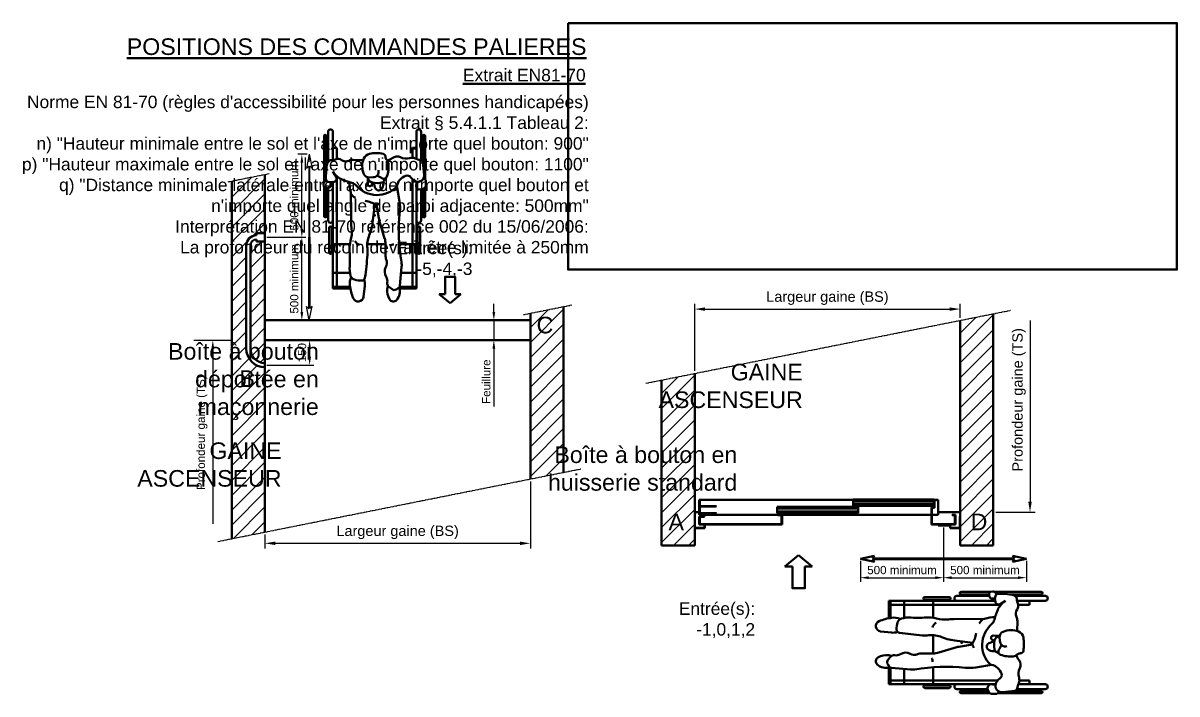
# Model space of a CAD drawing. Header units: millimetres. Extents: x -113 to 79205, y -11371 to 28902.
# Drawn here: x 20620 to 27575, y -11371 to -7330 of the extents above; entities that cross this region are included whole.
import ezdxf

# ---------------------------------------------------------------- set-up
doc = ezdxf.new("R2010")
doc.units = ezdxf.units.MM
doc.linetypes.add('AM_ISO02W050', pattern=[7.5, 6, -1.5])
doc.linetypes.add('AM_ISO08W050', pattern=[18, 12, -1.5, 3, -1.5])
for name, color, linetype, lineweight in [('AM_0', 7, 'Continuous', 50), ('AM_1', 14, 'Continuous', 50), ('AM_5', 3, 'Continuous', 25), ('AM_7', 4, 'AM_ISO08W050', 25), ('AM_8', 1, 'Continuous', 25), ('Cadre', 7, 'Continuous', 50), ('LDCar-AM_0', 7, 'Continuous', 50), ('LDCar-AM_3', 6, 'AM_ISO02W050', 25), ('LDCar-AM_8', 1, 'Continuous', 25), ('LDElectricalComponents-AM_0', 7, 'Continuous', 50), ('LDHallButton-AM_0', 7, 'Continuous', 50), ('LDHallButton-AM_6', 2, 'Continuous', 35), ('LDShaft-AM_0', 7, 'Continuous', 50), ('LDShaft-AM_6', 2, 'Continuous', 35)]:
    doc.layers.add(name, color=color, linetype=linetype, lineweight=lineweight)
doc.styles.add('LD', font='ARIALUNI.TTF')
doc.styles.get("Standard").update_dxf_attribs({"font": 'ARIALUNI.TTF'})
doc.dimstyles.new('seb$0', dxfattribs={"dimscale": 10, "dimtxt": 2.5, "dimasz": 2.5, "dimexe": 1.25, "dimexo": 0.625, "dimgap": 1, "dimtad": 1, "dimdec": 0, "dimtxsty": 'Standard', "dimcen": 2.5, "dimadec": 0, "dimazin": 0, "dimtfac": 1, "dimtdec": 0, "dimtmove": 0, "dimatfit": 3, "dimfxl": 1, "dimarcsym": 0})
pattern_1 = [(45, (-32982.353, -12499.8), (-44.90128, 44.90128), [])]

# ---------------------------------------------------------------- blocks, each defined once
blk = doc.blocks.new('*D609')
at = {"layer": 'AM_5', "color": 0, "lineweight": -2, "transparency": 16777216}
for p, q in [((26167.6, -10368.5), (26167.6, -10695.5)), ((26667.6, -10569.8), (26667.6, -10695.5)), ((26217.6, -10670.5), (26617.6, -10670.5))]:
    blk.add_line(p, q, dxfattribs=at)
at = {"layer": 'AM_5', "color": 0, "transparency": 16777216}
for points in [[(26217.6, -10662.1), (26217.6, -10678.8), (26167.6, -10670.5)], [(26617.6, -10662.1), (26617.6, -10678.8), (26667.6, -10670.5)]]:
    blk.add_solid(points, dxfattribs=at)
at = {"layer": 'Defpoints', "color": 0, "transparency": 16777216}
for p in [(26167.6, -10356), (26667.6, -10557.3), (26667.6, -10670.5)]:
    blk.add_point(p, dxfattribs=at)
at = {"layer": 'AM_5', "color": 0, "transparency": 16777216, "insert": (26417.6, -10624.9), "char_height": 50, "attachment_point": 5}
blk.add_mtext('500 minimum', dxfattribs=at)
blk = doc.blocks.new('Double fleche 500')
h = blk.add_hatch(color=256)
h.paths.add_polyline_path([(-416.2, -17.6), (-428.4, -2.5), (0, -2.5), (428.4, -2.5), (416.2, -17.6), (500, 0), (416.2, 17.6), (428.4, 2.5), (0, 2.5), (-428.4, 2.5), (-416.2, 17.6), (-500, 0)])
edge = h.paths.add_edge_path(flags=17)
edge.add_line((-416.2, -17.6), (-428.4, -2.5))
edge.add_line((-500, 0), (-416.2, -17.6))
edge.add_line((-500, 0), (-416.2, 17.6))
edge.add_line((-416.2, 17.6), (-428.4, 2.5))
edge.add_line((-428.4, 2.5), (0, 2.5))
edge.add_line((0, 2.5), (0, -2.5))
edge.add_line((0, -2.5), (-428.4, -2.5))
edge = h.paths.add_edge_path(flags=17)
edge.add_line((0, 2.5), (0, -2.5))
edge.add_line((428.4, 2.5), (0, 2.5))
edge.add_line((416.2, 17.6), (428.4, 2.5))
edge.add_line((500, 0), (416.2, 17.6))
edge.add_line((500, 0), (416.2, -17.6))
edge.add_line((416.2, -17.6), (428.4, -2.5))
edge.add_line((0, -2.5), (428.4, -2.5))
for p, q in [((-500, 0), (-416.2, 17.6)), ((-500, 0), (-416.2, -17.6)), ((-416.2, 17.6), (-428.4, 2.5)), ((500, 0), (416.2, 17.6)), ((416.2, 17.6), (428.4, 2.5)), ((500, 0), (416.2, -17.6)), ((-416.2, -17.6), (-428.4, -2.5)), ((416.2, -17.6), (428.4, -2.5))]:
    blk.add_line(p, q)
for points in [[(-428.4, 2.5), (0, 2.5), (0, -2.5), (-428.4, -2.5)], [(428.4, 2.5), (0, 2.5), (0, -2.5), (428.4, -2.5)]]:
    blk.add_lwpolyline(points)
blk = doc.blocks.new('*D610')
at = {"layer": 'AM_5', "color": 0, "lineweight": -2, "transparency": 16777216}
for p, q in [((26167.6, -10368.5), (26167.6, -10695.5)), ((25667.6, -10569.8), (25667.6, -10695.5)), ((25717.6, -10670.5), (26117.6, -10670.5))]:
    blk.add_line(p, q, dxfattribs=at)
at = {"layer": 'AM_5', "color": 0, "transparency": 16777216}
for points in [[(25717.6, -10662.1), (25717.6, -10678.8), (25667.6, -10670.5)], [(26117.6, -10662.1), (26117.6, -10678.8), (26167.6, -10670.5)]]:
    blk.add_solid(points, dxfattribs=at)
at = {"layer": 'Defpoints', "color": 0, "transparency": 16777216}
for p in [(26167.6, -10356), (25667.6, -10557.3), (26167.6, -10670.5)]:
    blk.add_point(p, dxfattribs=at)
at = {"layer": 'AM_5', "color": 0, "transparency": 16777216, "insert": (25917.6, -10624.9), "char_height": 50, "attachment_point": 5}
blk.add_mtext('500 minimum', dxfattribs=at)
blk = doc.blocks.new('*D611')
at = {"layer": 'AM_5', "color": 0, "lineweight": -2, "transparency": 16777216}
for p, q in [((24668.1, -9424.6), (24668.1, -9021.4)), ((26268.1, -9104.8), (26268.1, -9021.4)), ((24730.6, -9052.6), (26205.6, -9052.6))]:
    blk.add_line(p, q, dxfattribs=at)
at = {"layer": 'AM_5', "color": 0, "transparency": 16777216}
for points in [[(24730.6, -9042.2), (24730.6, -9063), (24668.1, -9052.6)], [(26205.6, -9042.2), (26205.6, -9063), (26268.1, -9052.6)]]:
    blk.add_solid(points, dxfattribs=at)
at = {"layer": 'Defpoints', "color": 0, "transparency": 16777216}
for p in [(26268.1, -9052.6), (26268.1, -9120.5), (24668.1, -9440.2)]:
    blk.add_point(p, dxfattribs=at)
at = {"layer": 'AM_5', "color": 0, "transparency": 16777216, "insert": (25468.1, -8986.7), "char_height": 62.5, "attachment_point": 5}
blk.add_mtext('Largeur gaine (BS)', dxfattribs=at)
blk = doc.blocks.new('*D612')
at = {"layer": 'AM_5', "color": 0, "lineweight": -2, "transparency": 16777216}
for p, q in [((26689.2, -9120.5), (26689.2, -10213.5)), ((26483.7, -10276), (26720.5, -10276))]:
    blk.add_line(p, q, dxfattribs=at)
at = {"layer": 'AM_5', "color": 0, "transparency": 16777216}
blk.add_solid([(26678.8, -10213.5), (26699.6, -10213.5), (26689.2, -10276)], dxfattribs=at)
at = {"layer": 'Defpoints', "color": 0, "transparency": 16777216}
for p in [(26268.1, -9120.5), (26468.1, -10276), (26689.2, -10276)]:
    blk.add_point(p, dxfattribs=at)
at = {"layer": 'AM_5', "color": 0, "transparency": 16777216, "insert": (26623.3, -9598.9), "char_height": 62.5, "attachment_point": 5, "rotation": 90}
blk.add_mtext('Profondeur gaine (TS)', dxfattribs=at)
blk = doc.blocks.new('_NONE')
blk = doc.blocks.new('LD_20100929091327_00000094')
at = {"layer": 'LDHallButton-AM_0'}
for p, q in [((32.5, 0), (-32.5, 0)), ((-32.5, 0), (-32.5, -5)), ((32.5, -5), (32.5, 0)), ((-32.5, -5), (32.5, -5))]:
    blk.add_line(p, q, dxfattribs=at)
blk = doc.blocks.new('LD_20100929091327_00000095')
at = {"layer": 'LDShaft-AM_0'}
for p, q in [((-976, 50), (-977, 50)), ((-977, 50), (-977, -20.5)), ((-976, -19.5), (-976, 50)), ((-916, 0), (-917, 0)), ((-917, 0), (-917, -19.5)), ((-916, -20.5), (-916, 0)), ((563, 0), (562, 0)), ((562, 0), (562, -20.5)), ((563, -19.5), (563, 0)), ((623, 50), (622, 50)), ((622, 50), (622, -19.5)), ((623, -20.5), (623, 50)), ((-977, -20.5), (-916, -20.5)), ((-917, -19.5), (-976, -19.5)), ((562, -20.5), (623, -20.5)), ((622, -19.5), (563, -19.5))]:
    blk.add_line(p, q, dxfattribs=at)
blk = doc.blocks.new('A$C35B1187E')
at = {"color": 0, "linetype": 'ByBlock'}
for p, q in [((15.6, 628.1), (198.7, 628.1)), ((15.6, 596.9), (189.6, 596.9)), ((42.2, 653.7), (320.3, 653.7)), ((42.2, 638.1), (211.4, 638.1)), ((118.3, 571.9), (118.3, 596.9)), ((293, 647), (212.8, 638.3)), ((358, 658.8), (335.2, 658.6)), ((340, 596.9), (359.1, 596.9)), ((370.6, 596.9), (1022.8, 596.9)), ((372.6, 653.7), (557.8, 653.7)), ((384.1, 638.1), (557.8, 638.1)), ((386.6, 628.1), (584.4, 628.1)), ((633.3, 621), (791.5, 621)), ((633.3, 604), (791.5, 604)), ((737.5, 596.9), (737.5, 487.6)), ((922.8, 498.9), (922.8, 596.9)), ((1011, 490), (1011, 596.9)), ((1022.8, 489.8), (1022.8, 596.9)), ((118.3, 571.9), (182.8, 571.9)), ((321.2, 571.9), (1022.8, 571.9)), ((362.5, 471.6), (463.2, 488.8)), ((1004.8, 491.6), (883, 502.5)), ((1029.4, 466.8), (1019.5, 482.6)), ((313.6, 399), (332.9, 388.5)), ((345.5, 351.4), (342.5, 374.6)), ((701, 393.2), (598.8, 362.1)), ((737.5, 398.6), (737.5, 281.5)), ((805.2, 398.3), (737.7, 398.6)), ((1027.6, 440.9), (1009, 418.7)), ((309.5, 294.1), (308.2, 318.5)), ((343, 317.3), (357, 310.6)), ((345.6, 349.7), (344.4, 326.2)), ((481.8, 330.4), (600.6, 315.6)), ((485, 341.1), (571.5, 355.7)), ((197, 255.4), (195.6, 189.9)), ((308, 281.8), (322, 289.8)), ((315, 285.8), (350.5, 284.4)), ((1075.3, 257.5), (1004.8, 265.2)), ((406.5, 176.6), (601.5, 177.7)), ((737.5, 169.6), (737.5, 60.6)), ((922.8, 170.6), (922.8, 60.6)), ((1011, 170.6), (1011, 60.6)), ((1022.8, 172.7), (1022.8, 60.6)), ((118.3, 85.6), (190.4, 85.6)), ((118.3, 85.6), (118.3, 60.6)), ((271.3, 60.7), (305.5, 81.2)), ((288.3, 70.9), (310.7, 98.6)), ((292.2, 75.8), (292.2, 73.3)), ((300.2, 85.6), (1022.8, 85.6)), ((15.6, 60.6), (198, 60.6)), ((15.6, 29.4), (211.3, 29.4)), ((42.2, 19.4), (247.1, 19.4)), ((42.2, 3.7), (342.3, 3.7)), ((344, 2.4), (335.8, 8.5)), ((338.6, 60.6), (1022.8, 60.6)), ((367.5, 2.8), (353.9, 0.2)), ((370.2, 3.7), (557.8, 3.7)), ((376.3, 29.4), (584.4, 29.4)), ((377.2, 19.4), (557.8, 19.4)), ((633.3, 53.5), (791.5, 53.5)), ((633.3, 36.5), (791.5, 36.5))]:
    blk.add_line(p, q, dxfattribs=at)
for centre, radius, start, end in [((15.6, 612.5), 15.6, 90, 270), ((42.2, 645.9), 7.81, 90, 270), ((20.2, 660.3), 180.9, 337.14854, 348.55295), ((214.7, 620.9), 17.5, 96.17376, 168.55295), ((297.3, 607.5), 39.7, 338.14341, 96.17376), ((335.4, 633.1), 25.6, 90.37342, 154.09629), ((349.5, 561.8), 36.3, 74.40904, 113.68288), ((358.2, 635.9), 22.9, 50.99819, 90.37342), ((364.8, 616.6), 20.6, 254.40904, 336.70713), ((348.3, 623.7), 38.6, 336.70713, 50.99819), ((557.8, 645.9), 7.81, 270, 90), ((584.4, 612.5), 15.6, 270, 90), ((633.3, 612.5), 8.5, 90, 270), ((791.5, 612.5), 8.5, 270, 90), ((106.9, 530.7), 81.4, 333.51661, 16.56944), ((236.3, 569.2), 53.6, 157.14854, 196.56944), ((323.6, 538), 27.2, 124.54853, 199.94441), ((382.9, 559.5), 90.2, 199.94441, 256.94517), ((267.5, 619.5), 71.8, 304.54853, 338.14341), ((224.1, 472.3), 49.5, 153.51661, 217.52221), ((246.1, 344.3), 176.1, 310.66122, 46.68578), ((503.9, 250.2), 242, 84.16195, 99.68494), ((652.7, 1705.2), 1220.5, 264.16195, 279.48946), ((765.5, 447.8), 25.2, 169.37709, 225.31336), ((872.8, 388.1), 114.8, 84.89292, 99.48946), ((1003.1, 472.4), 19.3, 32.09613, 84.89292), ((1040, 407.4), 84.2, 47.16594, 107.40343), ((1010.6, 455.1), 22.1, 320.06925, 32.09613), ((1078.3, 448.7), 27.9, 299.17313, 47.16594), ((402.5, 340.3), 249.4, 170.21672, 190.04427), ((174.8, 379.5), 18.4, 90.95353, 170.21672), ((174, 432.4), 34.5, 270.95353, 311.32895), ((92.3, 371.1), 116.6, 19.72567, 37.52221), ((226.6, 372.6), 45.1, 96.4099, 131.32895), ((241.3, 241.4), 177.1, 69.58637, 96.4099), ((623.6, 191.3), 360.4, 149.17006, 154.88479), ((295.5, 387.1), 21.7, 329.17006, 69.58637), ((324, 372.2), 18.6, 7.52313, 61.37121), ((337.7, 277.3), 108, 68.46799, 90.23807), ((368.5, 355.2), 24.2, 297.29496, 68.46799), ((737.2, 274.4), 124.3, 89.74606, 106.94451), ((805.6, 499.7), 101.4, 269.74606, 290.12721), ((858.8, 354.6), 53.2, 61.11069, 110.12721), ((914.7, 455.9), 62.5, 241.11069, 302.08467), ((976.5, 357.4), 53.8, 79.8776, 122.08467), ((990.3, 434.3), 24.4, 259.8776, 320.06925), ((1028, 450.2), 40.4, 237.72186, 264.89343), ((1034.8, 526.6), 117.1, 264.89343, 299.17313), ((206.7, 305.6), 50.5, 190.04427, 248.13351), ((272.4, 318.5), 35.8, 360, 105.43766), ((299.9, 328.5), 44.5, 299.72508, 357.10578), ((338.4, 413.4), 89.7, 273.70757, 297.29496), ((336.3, 350.2), 9.29, 357.10578, 7.52313), ((351, 298.2), 13.8, 267.82718, 64.23101), ((637.7, 241), 179.7, 147.27401, 171.21954), ((642, 420.2), 175.8, 199.37032, 207.81627), ((535.2, 570.8), 218.1, 279.57559, 286.94451), ((562.7, 10.5), 307.5, 67.38792, 85.66797), ((237.1, 381.2), 132.1, 248.13351, 292.37391), ((273.7, 292.2), 35.8, 292.37391, 3.03449), ((746.5, 452), 170.8, 247.38792, 276.05598), ((693.1, 245.9), 51, 298.693, 344.33584), ((789.1, 50.6), 232.9, 85.58298, 96.05598), ((633.6, -1962.7), 2252.1, 81.83902, 85.58298), ((950.2, 245), 21.9, 1.28805, 81.83902), ((995.2, 177.2), 88.5, 83.76268, 109.54927), ((820.5, 242.1), 151.6, 343.48227, 1.28805), ((1071.5, 223.2), 34.5, 291.96917, 83.76268), ((251.4, 188.7), 55.8, 178.71911, 206.46299), ((160.6, 143.4), 45.6, 323.1315, 26.46299), ((-83.3, 291.3), 440.2, 335.81716, 345.64405), ((336.3, 391.9), 226.4, 270.56983, 288.07444), ((397.2, 168.4), 55.8, 130.66122, 165.64405), ((389.5, 226.1), 54.6, 295.10488, 338.82747), ((599.9, 468.2), 290.5, 270.31203, 277.44931), ((663, -13.8), 195.6, 74.16987, 97.44931), ((768.6, 358.7), 191.6, 254.16987, 274.49755), ((835.5, -492.5), 662.3, 86.30243, 94.49755), ((890.8, 362.8), 194.8, 266.30243, 284.83546), ((931.5, 209.2), 35.9, 284.83546, 343.48227), ((991.1, 257.7), 89.1, 242.65292, 278.26104), ((953.7, 515.3), 349.5, 278.26104, 291.96917), ((227.2, 93.5), 37.6, 143.1315, 205.21489), ((143.7, 54.2), 54.6, 356.22682, 25.21489), ((316.4, 63), 21.3, 14.35284, 121.02908), ((266.4, 134.3), 56.9, 321.10071, 335.81716), ((15.6, 45), 15.6, 90, 270), ((42.2, 11.5), 7.81, 90, 270), ((219.2, 49.2), 21, 176.22682, 235.4123), ((246, 88.1), 68.3, 235.4123, 263.54568), ((329, 821.9), 806.7, 263.54568, 269.2953), ((319.3, 33.7), 18.4, 269.2953, 346.28905), ((342.3, 17.3), 11, 166.41853, 233.80498), ((259.1, 48.4), 80.4, 346.28905, 14.35284), ((355.1, 69.8), 24.1, 229.48939, 277.82653), ((351.5, 12.7), 12.8, 233.80498, 280.69904), ((360.2, 32.8), 13.2, 37.77997, 97.82653), ((365.8, 11.9), 9.34, 280.69904, 334.40644), ((345.7, 21.5), 31.5, 334.40644, 37.77997), ((557.8, 11.5), 7.81, 270, 90), ((584.4, 45), 15.6, 270, 90), ((633.3, 45), 8.5, 90, 270), ((791.5, 45), 8.5, 270, 90)]:
    blk.add_arc(centre, radius, start, end, dxfattribs=at)
blk = doc.blocks.new('*D613')
at = {"layer": 'AM_5', "color": 0, "lineweight": -2, "transparency": 16777216}
for p, q in [((23677.5, -10091.6), (23677.5, -10494.8)), ((22077.5, -10411.3), (22077.5, -10494.8)), ((22140, -10463.5), (23615, -10463.5))]:
    blk.add_line(p, q, dxfattribs=at)
at = {"layer": 'AM_5', "color": 0, "transparency": 16777216}
for points in [[(22140, -10453.1), (22140, -10474), (22077.5, -10463.5)], [(23615, -10453.1), (23615, -10474), (23677.5, -10463.5)]]:
    blk.add_solid(points, dxfattribs=at)
at = {"layer": 'Defpoints', "color": 0, "transparency": 16777216}
for p in [(23677.5, -10075.9), (22077.5, -10395.7), (23677.5, -10463.5)]:
    blk.add_point(p, dxfattribs=at)
at = {"layer": 'AM_5', "color": 0, "transparency": 16777216, "insert": (22877.5, -10397.6), "char_height": 62.5, "attachment_point": 5}
blk.add_mtext('Largeur gaine (BS)', dxfattribs=at)
blk = doc.blocks.new('*D605')
at = {"layer": 'AM_5', "color": 0, "lineweight": -2, "transparency": 16777216}
for p, q in [((22090, -9240.1), (22372.1, -9240.1)), ((22347.1, -9290.1), (22347.1, -9340.1)), ((22090, -9390.1), (22372.1, -9390.1))]:
    blk.add_line(p, q, dxfattribs=at)
at = {"layer": 'AM_5', "color": 0, "transparency": 16777216}
for points in [[(22338.8, -9290.1), (22355.4, -9290.1), (22347.1, -9240.1)], [(22338.8, -9340.1), (22355.4, -9340.1), (22347.1, -9390.1)]]:
    blk.add_solid(points, dxfattribs=at)
at = {"layer": 'Defpoints', "color": 0, "transparency": 16777216}
for p in [(22077.5, -9240.1), (22077.5, -9390.1), (22347.1, -9390.1)]:
    blk.add_point(p, dxfattribs=at)
at = {"layer": 'AM_5', "color": 0, "transparency": 16777216, "insert": (22301.5, -9315.1), "char_height": 50, "attachment_point": 5, "rotation": 90}
blk.add_mtext('150', dxfattribs=at)
blk = doc.blocks.new('*D606')
at = {"layer": 'AM_5', "color": 0, "lineweight": -2, "transparency": 16777216}
for p, q in [((23457.6, -9070.1), (23457.6, -9020.1)), ((23526.4, -9120.1), (23432.6, -9120.1)), ((23457.6, -9120.1), (23457.6, -9240.1)), ((23526.4, -9240.1), (23432.6, -9240.1)), ((23457.6, -9290.1), (23457.6, -9639.7))]:
    blk.add_line(p, q, dxfattribs=at)
at = {"layer": 'AM_5', "color": 0, "transparency": 16777216}
for points in [[(23449.2, -9070.1), (23465.9, -9070.1), (23457.6, -9120.1)], [(23449.2, -9290.1), (23465.9, -9290.1), (23457.6, -9240.1)]]:
    blk.add_solid(points, dxfattribs=at)
at = {"layer": 'Defpoints', "color": 0, "transparency": 16777216}
for p in [(23538.9, -9120.1), (23457.6, -9240.1), (23538.9, -9240.1)]:
    blk.add_point(p, dxfattribs=at)
at = {"layer": 'AM_5', "color": 0, "transparency": 16777216, "insert": (23412.1, -9489.9), "char_height": 50, "attachment_point": 5, "rotation": 90}
blk.add_mtext('Feuillure', dxfattribs=at)
blk = doc.blocks.new('*D607')
at = {"layer": 'AM_5', "color": 0, "lineweight": -2, "transparency": 16777216}
for p, q in [((22090, -8620.1), (22325.2, -8620.1)), ((22300.2, -9070.1), (22300.2, -8670.1)), ((22332.5, -9120.1), (22275.2, -9120.1))]:
    blk.add_line(p, q, dxfattribs=at)
at = {"layer": 'AM_5', "color": 0, "transparency": 16777216}
for points in [[(22291.9, -8670.1), (22308.6, -8670.1), (22300.2, -8620.1)], [(22291.9, -9070.1), (22308.6, -9070.1), (22300.2, -9120.1)]]:
    blk.add_solid(points, dxfattribs=at)
at = {"layer": 'Defpoints', "color": 0, "transparency": 16777216}
for p in [(22077.5, -8620.1), (22300.2, -8620.1), (22345, -9120.1)]:
    blk.add_point(p, dxfattribs=at)
at = {"layer": 'AM_5', "color": 0, "transparency": 16777216, "insert": (22254.7, -8870.1), "char_height": 50, "attachment_point": 5, "rotation": 90}
blk.add_mtext('500 minimum', dxfattribs=at)
blk = doc.blocks.new('*D608')
at = {"layer": 'AM_5', "color": 0, "lineweight": -2, "transparency": 16777216}
for p, q in [((22332.5, -8120.1), (22275.2, -8120.1)), ((22300.2, -8570.1), (22300.2, -8170.1)), ((22090, -8620.1), (22325.2, -8620.1))]:
    blk.add_line(p, q, dxfattribs=at)
at = {"layer": 'AM_5', "color": 0, "transparency": 16777216}
for points in [[(22291.9, -8170.1), (22308.6, -8170.1), (22300.2, -8120.1)], [(22291.9, -8570.1), (22308.6, -8570.1), (22300.2, -8620.1)]]:
    blk.add_solid(points, dxfattribs=at)
at = {"layer": 'Defpoints', "color": 0, "transparency": 16777216}
for p in [(22300.2, -8120.1), (22345, -8120.1), (22077.5, -8620.1)]:
    blk.add_point(p, dxfattribs=at)
at = {"layer": 'AM_5', "color": 0, "transparency": 16777216, "insert": (22254.7, -8370.1), "char_height": 50, "attachment_point": 5, "rotation": 90}
blk.add_mtext('500 minimum', dxfattribs=at)
blk = doc.blocks.new('Double fleche 500 à 90')
h = blk.add_hatch(color=256)
h.paths.add_polyline_path([(17.6, -416.2), (2.5, -428.4), (2.5, 0), (2.5, 428.4), (17.6, 416.2), (0, 500), (-17.6, 416.2), (-2.5, 428.4), (-2.5, 0), (-2.5, -428.4), (-17.6, -416.2), (0, -500)])
edge = h.paths.add_edge_path(flags=17)
edge.add_line((17.6, -416.2), (2.5, -428.4))
edge.add_line((0, -500), (17.6, -416.2))
edge.add_line((0, -500), (-17.6, -416.2))
edge.add_line((-17.6, -416.2), (-2.5, -428.4))
edge.add_line((-2.5, -428.4), (-2.5, 0))
edge.add_line((-2.5, 0), (2.5, 0))
edge.add_line((2.5, 0), (2.5, -428.4))
edge = h.paths.add_edge_path(flags=17)
edge.add_line((-2.5, 0), (2.5, 0))
edge.add_line((-2.5, 428.4), (-2.5, 0))
edge.add_line((-17.6, 416.2), (-2.5, 428.4))
edge.add_line((0, 500), (-17.6, 416.2))
edge.add_line((0, 500), (17.6, 416.2))
edge.add_line((17.6, 416.2), (2.5, 428.4))
edge.add_line((2.5, 0), (2.5, 428.4))
for p, q in [((0, 500), (-17.6, 416.2)), ((0, 500), (17.6, 416.2)), ((-17.6, 416.2), (-2.5, 428.4)), ((17.6, 416.2), (2.5, 428.4)), ((0, -500), (-17.6, -416.2)), ((-17.6, -416.2), (-2.5, -428.4)), ((0, -500), (17.6, -416.2)), ((17.6, -416.2), (2.5, -428.4))]:
    blk.add_line(p, q)
for points in [[(-2.5, 428.4), (-2.5, 0), (2.5, 0), (2.5, 428.4)], [(-2.5, -428.4), (-2.5, 0), (2.5, 0), (2.5, -428.4)]]:
    blk.add_lwpolyline(points)

msp = doc.modelspace()

# ---------------------------------------------------------------- hatches: boundary and pattern name
at = {"layer": 'AM_8'}
h = msp.add_hatch(dxfattribs=at)
h.set_pattern_fill('ANSI31', color=256, scale=20, style=0)
h.set_pattern_definition(pattern_1)
edge = h.paths.add_edge_path()
edge.add_line((22077.5, -8243), (21877.5, -8283))
edge.add_line((21877.5, -8283), (21877.5, -10435.7))
edge.add_line((21877.5, -10435.7), (22077.5, -10395.7))
edge.add_line((22077.5, -10395.7), (22077.5, -9402.6))
edge.add_arc((22077.5, -9290.1), 112.5, 180, 270, ccw=False)
edge.add_line((21965, -9290.1), (21965, -8670.1))
edge.add_arc((22027.5, -8670.1), 62.5, 90, 180, ccw=False)
edge.add_line((22027.5, -8607.6), (22027.5, -8595.1))
edge.add_line((22027.5, -8595.1), (22077.5, -8595.1))
edge.add_line((22077.5, -8595.1), (22077.5, -8243))
h = msp.add_hatch(dxfattribs=at)
h.set_pattern_fill('ANSI31', color=256, scale=20, style=0)
h.set_pattern_definition(pattern_1)
edge = h.paths.add_edge_path()
edge.add_arc((22027.5, -8670.1), 37.5, 90, 180)
edge.add_line((21990, -8670.1), (21990, -9290.1))
edge.add_arc((22077.5, -9290.1), 87.5, 180, 270)
edge.add_line((22077.5, -9377.6), (22077.5, -8645.1))
edge.add_line((22077.5, -8645.1), (22027.5, -8645.1))
edge.add_line((22027.5, -8645.1), (22027.5, -8632.6))
h = msp.add_hatch(dxfattribs=at)
h.set_pattern_fill('ANSI31', color=256, scale=20, style=0)
h.set_pattern_definition([(45, (-32659.704, -11529.827), (-44.90128, 44.90128), [])])
h.paths.add_polyline_path([(23677.5, -10075.9), (23877.5, -10036), (23877.5, -9039.5), (23677.5, -9079.5)])
h = msp.add_hatch(dxfattribs=at)
h.set_pattern_fill('ANSI31', color=256, scale=20, style=0)
h.set_pattern_definition([(45, (2071.68, -13188.484), (-44.90128, 44.90128), [])])
h.paths.add_polyline_path([(26268.1, -9120.5), (26468.1, -9080.5), (26468.1, -10476), (26268.1, -10476)])
h.paths.add_polyline_path([(24668.1, -10276), (24668.8, -10276)])
edge = h.paths.add_edge_path(flags=17)
edge.add_line((26268.1, -9836), (26268.1, -9120.5))
edge.add_line((26268.1, -10276), (26268.1, -9976))
h = msp.add_hatch(dxfattribs=at)
h.set_pattern_fill('ANSI31', color=256, scale=20, style=0)
h.set_pattern_definition([(45, (8333.685, -191.274), (-44.90128, 44.90128), [])])
h.paths.add_polyline_path([(24468.1, -9480.2), (24468.1, -10476), (24668.1, -10476), (24668.1, -9440.2)])
edge = h.paths.add_edge_path(flags=17)
edge.add_line((24668.1, -9767), (24668.1, -10276))

# ---------------------------------------------------------------- linework, layer by layer
at = {"layer": 'AM_0'}
for p, q in [((22077.5, -8595.1), (22077.5, -8243)), ((21877.5, -10435.7), (21877.5, -8283)), ((22027.5, -8607.6), (22027.5, -8595.1)), ((22027.5, -8595.1), (22077.5, -8595.1)), ((22077.5, -8595.1), (22077.5, -8645.1)), ((21965, -8670.1), (21965, -9290.1)), ((21990, -8670.1), (21990, -9290.1)), ((22027.5, -8645.1), (22027.5, -8632.6)), ((22077.5, -8645.1), (22027.5, -8645.1)), ((22077.5, -9377.6), (22077.5, -8645.1)), ((23193.5, -9017.6), (23127.6, -8963.2)), ((23127.6, -8963.2), (23163.5, -8963.2)), ((23193.5, -9017.6), (23259.3, -8963.2)), ((23223.5, -8963.2), (23259.3, -8963.2)), ((23877.5, -9039.5), (23877.5, -10036)), ((23677.5, -9079.5), (23677.5, -10075.9)), ((22077.5, -9120.1), (23677.5, -9120.1)), ((22077.5, -9240.1), (23677.5, -9240.1)), ((22077.5, -9402.6), (22077.5, -9377.6)), ((22077.5, -10395.7), (22077.5, -9402.6)), ((24695.1, -10276), (24668.1, -10276)), ((26268.1, -10276), (26135.1, -10276)), ((25294.8, -10534.4), (25212.4, -10602.4)), ((25294.8, -10534.4), (25377.1, -10602.4)), ((25212.4, -10602.4), (25257.3, -10602.4)), ((25332.3, -10602.4), (25377.1, -10602.4))]:
    msp.add_line(p, q, dxfattribs=at)
msp.add_lwpolyline([(23904.5, -7329.6), (27574.8, -7329.6), (27574.8, -8814.7), (23904.5, -8814.7)], close=True, dxfattribs=at)
for points in [[(23163.5, -8963.2), (23163.5, -8857.6), (23223.5, -8857.6), (23223.5, -8963.2)], [(25257.3, -10602.4), (25257.3, -10734.4), (25332.3, -10734.4), (25332.3, -10602.4)]]:
    msp.add_lwpolyline(points, dxfattribs=at)
for centre, radius, start, end in [((22027.5, -8670.1), 62.5, 90, 180), ((22027.5, -8670.1), 37.5, 90, 180), ((22077.5, -9290.1), 112.5, 180, 270), ((22077.5, -9290.1), 87.5, 180, 270)]:
    msp.add_arc(centre, radius, start, end, dxfattribs=at)
for p in [(22738.8, -8488.2), (22738.8, -8488.2), (26278, -11061.2), (26278, -11061.2)]:
    msp.add_point(p, dxfattribs=at)
at = {"layer": 'AM_5'}
for p, q in [((21649.5, -9240.1), (21877.5, -9240.1)), ((21763.5, -9290.1), (21763.5, -10345.7))]:
    msp.add_line(p, q, dxfattribs=at)
msp.add_solid([(21755.2, -9290.1), (21771.8, -9290.1), (21763.5, -9240.1)], dxfattribs=at)
at = {"layer": 'AM_7'}
for p, q in [((22077.5, -8243), (21877.5, -8283)), ((22102.8, -8237.9), (22077.5, -8243)), ((21877.5, -8283), (21854.8, -8287.5)), ((23877.5, -9039.5), (23677.5, -9079.5)), ((23927.9, -9029.4), (23877.5, -9039.5)), ((23677.5, -9079.5), (23635.7, -9087.8)), ((26268.1, -9120.5), (26468.1, -9080.5)), ((26468.1, -9080.5), (26573.6, -9059.4)), ((24668.1, -9440.2), (26268.1, -9120.5)), ((24468.1, -9480.2), (24668.1, -9440.2)), ((24373.6, -9499.1), (24468.1, -9480.2)), ((22077.5, -10395.7), (23677.5, -10075.9)), ((23677.5, -10075.9), (23877.5, -10036)), ((23877.5, -10036), (23981.7, -10015.2)), ((21877.5, -10435.7), (22077.5, -10395.7)), ((21794.1, -10452.4), (21877.5, -10435.7))]:
    msp.add_line(p, q, dxfattribs=at)
at = {"layer": 'LDCar-AM_0'}
for p, q in [((25622.6, -10201), (24695.1, -10201)), ((24695.1, -10201), (24695.1, -10291)), ((26110, -10200), (25622.6, -10200)), ((25622.6, -10200), (25622.6, -10238)), ((26110, -10238), (26110, -10200)), ((26111.1, -10201), (26110, -10201)), ((26125.1, -10201), (26111.1, -10201)), ((26111.1, -10201), (26111.1, -10247)), ((26114.1, -10204), (26125.1, -10204)), ((26114.1, -10250), (26114.1, -10204)), ((26135.1, -10201), (26125.1, -10201)), ((26125.1, -10204), (26125.1, -10201)), ((26135.1, -10291), (26135.1, -10201)), ((24695.1, -10291), (26095.1, -10291)), ((25652.5, -10243), (25165.1, -10243)), ((25165.1, -10243), (25165.1, -10281)), ((25165.1, -10281), (25652.5, -10281)), ((25195.1, -10291), (25170.1, -10291)), ((25170.1, -10291), (25170.1, -10294)), ((25195.1, -10351), (25195.1, -10291)), ((25622.6, -10238), (26110, -10238)), ((25652.5, -10281), (25652.5, -10243)), ((26095.1, -10247), (26095.1, -10351)), ((26111.1, -10247), (26095.1, -10247)), ((26098.1, -10348), (26098.1, -10250)), ((26098.1, -10250), (26114.1, -10250)), ((26098.1, -10291), (26135.1, -10291)), ((26240.1, -10291), (26220.1, -10291)), ((26220.1, -10291), (26220.1, -10294)), ((26240.1, -10351), (26240.1, -10291)), ((24695.1, -10301), (24695.1, -10351)), ((24727.1, -10301), (24695.1, -10301)), ((24695.1, -10351), (25195.1, -10351)), ((24698.1, -10348), (24698.1, -10304)), ((24698.1, -10304), (24727.1, -10304)), ((25192.1, -10348), (24698.1, -10348)), ((24727.1, -10304), (24727.1, -10301)), ((25170.1, -10294), (25192.1, -10294)), ((25192.1, -10294), (25192.1, -10348)), ((26095.1, -10351), (26240.1, -10351)), ((26237.1, -10348), (26098.1, -10348)), ((26220.1, -10294), (26237.1, -10294)), ((26237.1, -10294), (26237.1, -10348))]:
    msp.add_line(p, q, dxfattribs=at)
at = {"layer": 'LDCar-AM_3'}
for p, q in [((24800.1, -10200), (24700.1, -10200)), ((24700.1, -10200), (24700.1, -10238)), ((24701.1, -10201), (24800.1, -10201)), ((24701.1, -10237), (24701.1, -10201)), ((24800.1, -10201), (24800.1, -10200)), ((24700.1, -10238), (24800.1, -10238)), ((24800.1, -10243), (24700.1, -10243)), ((24700.1, -10243), (24700.1, -10281)), ((24700.1, -10281), (24800.1, -10281)), ((24800.1, -10237), (24701.1, -10237)), ((24701.1, -10244), (24800.1, -10244)), ((24701.1, -10280), (24701.1, -10244)), ((24800.1, -10280), (24701.1, -10280)), ((24800.1, -10238), (24800.1, -10237)), ((24800.1, -10244), (24800.1, -10243)), ((24800.1, -10281), (24800.1, -10280))]:
    msp.add_line(p, q, dxfattribs=at)
at = {"layer": 'LDCar-AM_8'}
for p, q in [((25622.6, -10209.5), (26110.1, -10209.5)), ((25622.6, -10219), (26110.1, -10219)), ((25165.1, -10252.5), (25652.6, -10252.5)), ((25165.1, -10262), (25652.6, -10262)), ((25165.1, -10271.5), (25652.6, -10271.5)), ((25622.6, -10228.5), (26110.1, -10228.5))]:
    msp.add_line(p, q, dxfattribs=at)
at = {"layer": 'LDShaft-AM_0'}
for p, q in [((26468.1, -10476), (26468.1, -9080.5)), ((26268.1, -9836), (26268.1, -9120.5)), ((26268.1, -9120.5), (26268.1, -10476)), ((24668.1, -10476), (24668.1, -9440.2)), ((24468.1, -9480.2), (24468.1, -10476)), ((24668.1, -9571), (24668.1, -9745)), ((24668.1, -9767), (24668.1, -10276)), ((26268.1, -10276), (26268.1, -9976)), ((24668.8, -10276), (24668.1, -10276)), ((24668.8, -10276), (24668.1, -10276)), ((24668.1, -10276), (24668.8, -10276)), ((24668.1, -10276), (24668.8, -10276)), ((26268.1, -10316), (26268.1, -10356)), ((24468.1, -10476), (24668.1, -10476)), ((26268.1, -10476), (26468.1, -10476))]:
    msp.add_line(p, q, dxfattribs=at)

# ---------------------------------------------------------------- block references
msp.add_blockref('Double fleche 500 à 90', (22345, -8620.1))
at = {"layer": 'Cadre'}
msp.add_blockref('Double fleche 500', (26167.6, -10557.3), dxfattribs=at)
at = {"layer": 'LDElectricalComponents-AM_0', "xscale": 0.9375, "yscale": 0.9375, "zscale": 0.9375}
for p, rotation in [((22430.7, -7969.7), 270), ((26796.4, -10753), 180)]:
    msp.add_blockref('A$C35B1187E', p, dxfattribs=dict(at, rotation=rotation))
at = {"layer": 'LDHallButton-AM_6'}
msp.add_blockref('LD_20100929091327_00000094', (26167.6, -10351), dxfattribs=at)
at = {"layer": 'LDShaft-AM_6'}
msp.add_blockref('LD_20100929091327_00000095', (25645.1, -10351), dxfattribs=at)

# ---------------------------------------------------------------- texts
at = {"layer": 'AM_1', "char_height": 100, "attachment_point": 1, "style": 'LD'}
for s, insert in [('C', (23714.8, -9098.7)), ('B', (21923.8, -9421.3)), ('A', (24510.3, -10284.6)), ('D', (26331.4, -10284.6))]:
    msp.add_mtext_dynamic_manual_height_columns(s, width=127.783, gutter_width=12.5, heights=[0], dxfattribs=dict(at, insert=insert))
at = {"layer": 'AM_5', "insert": (21698.5, -9797), "char_height": 50, "attachment_point": 5, "rotation": 90}
msp.add_mtext('Profondeur gaine (TS)', dxfattribs=at)
at = {"layer": 'LDShaft-AM_0', "attachment_point": 9, "style": 'LD'}
for s, insert, char_height in [('{\\LPOSITIONS DES COMMANDES PALIERES}', (24016, -7523.1), 100), ('{\\LExtrait EN81-70} ', (24010.8, -7681.2), 75), ('Norme EN 81-70 (règles d\'accessibilité pour les personnes handicapées)\\PExtrait § 5.4.1.1 Tableau 2:\\P   n) "Hauteur minimale entre le sol et l\'axe de n\'importe quel bouton: 900"\\P   p) "Hauteur maximale entre le sol et l\'axe de n\'importe quel bouton: 1100"\\P   q) "Distance minimale latérale entre l\'axe de n\'importe quel bouton et\\P       n\'importe quel angle de paroi adjacente: 500mm"\\PInterprétation EN 81-70 référence 002 du 15/06/2006:\\P    La profondeur du recoin devrait être limitée à 250mm', (24029.5, -8739.8), 75), ('Entrée(s):\\P     -5,-4,-3', (23328.6, -8860.9), 75), ('Boîte à bouton \\Pdéportée en\\Pmaçonnerie', (22402.4, -9721.3), 100), ('GAINE \\PASCENSEUR', (25319.7, -9650), 100), ('GAINE \\PASCENSEUR', (22177.8, -10123.6), 100), ('Boîte à bouton en\\Phuisserie standard ', (24925.1, -10147.8), 100), ('Entrée(s):\\P   -1,0,1,2', (25032.4, -11033.3), 75)]:
    msp.add_mtext(s, dxfattribs=dict(at, insert=insert, char_height=char_height))

# ---------------------------------------------------------------- dimensions: what is measured, and where the dimension line sits
at = {"layer": 'AM_5'}
for base, p1, p2, angle, text, picture, middle in [((22300.2, -8120.1), (22077.5, -8620.1), (22345, -8120.1), 90, '<> minimum', '*D608', (22254.7, -8370.1)), ((22300.2, -8620.1), (22345, -9120.1), (22077.5, -8620.1), 90, '<> minimum', '*D607', (22254.7, -8870.1)), ((23457.6, -9240.1), (23538.9, -9120.1), (23538.9, -9240.1), 270, 'Feuillure', '*D606', (23412.1, -9489.9))]:
    dim = msp.add_linear_dim(base=base, p1=p1, p2=p2, angle=angle, text=text, dimstyle='seb$0', override={"dimscale": 20}, dxfattribs=at)
    dim.commit()
    dim.dimension.update_dxf_attribs({"geometry": picture, "text_midpoint": middle})
for base, p1, p2, picture, middle in [((26268.1, -9052.6), (24668.1, -9440.2), (26268.1, -9120.5), '*D611', (25468.1, -9052.6)), ((23677.5, -10463.5), (22077.5, -10395.7), (23677.5, -10075.9), '*D613', (22877.5, -10463.5))]:
    dim = msp.add_linear_dim(base=base, p1=p1, p2=p2, text='Largeur gaine (BS)', dimstyle='seb$0', override={"dimscale": 25, "dimtxt": 2.5}, dxfattribs=at)
    dim.commit()
    dim.dimension.update_dxf_attribs({"geometry": picture, "text_midpoint": middle, "dimtype": 160})
dim = msp.add_linear_dim(base=(26689.2, -10276), p1=(26268.1, -9120.5), p2=(26468.1, -10276), angle=270, text='Profondeur gaine (TS)', dimstyle='seb$0', override={"dimscale": 25, "dimtxt": 2.5, "dimblk1": 'NONE', "dimsah": 1, "dimse1": 1}, dxfattribs=at)
dim.commit()
dim.dimension.update_dxf_attribs({"geometry": '*D612', "text_midpoint": (26689.2, -9598.9), "dimtype": 160})
dim = msp.add_linear_dim(base=(22347.1, -9390.1), p1=(22077.5, -9240.1), p2=(22077.5, -9390.1), angle=270, dimstyle='seb$0', override={"dimscale": 20}, dxfattribs=at)
dim.commit()
dim.dimension.update_dxf_attribs({"geometry": '*D605', "text_midpoint": (22301.5, -9315.1)})
for base, p1, p2, picture, middle in [((26167.6, -10670.5), (25667.6, -10557.3), (26167.6, -10356), '*D610', (25917.6, -10624.9)), ((26667.6, -10670.5), (26167.6, -10356), (26667.6, -10557.3), '*D609', (26417.6, -10624.9))]:
    dim = msp.add_linear_dim(base=base, p1=p1, p2=p2, text='<> minimum', dimstyle='seb$0', override={"dimscale": 20}, dxfattribs=at)
    dim.commit()
    dim.dimension.update_dxf_attribs({"geometry": picture, "text_midpoint": middle})

doc.saveas('drawing.dxf')
